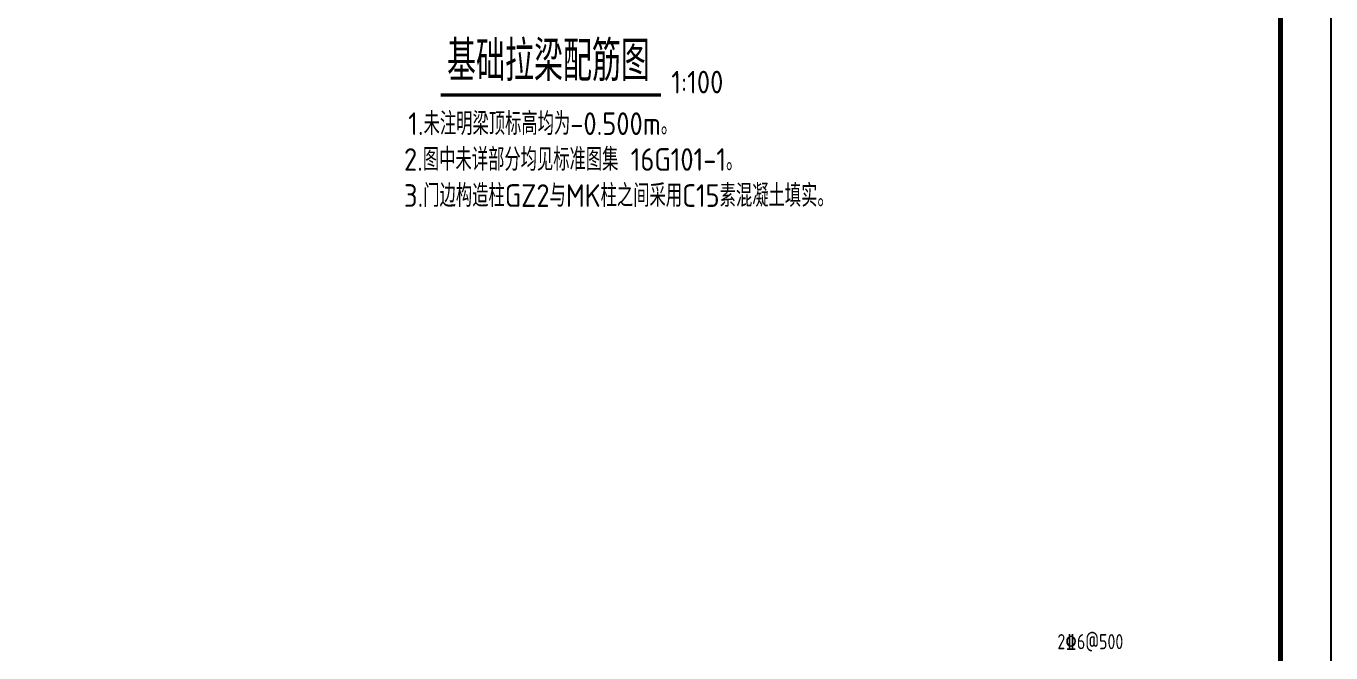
# Model space of a CAD drawing. Header units: millimetres. Extents: x 865974 to 875117, y 40174 to 44891.
# Drawn here: x 867502.6 to 867762, y 40339.6 to 40464.2 of the extents above; entities that cross this region are included whole.
import ezdxf

# ---------------------------------------------------------------- set-up
doc = ezdxf.new("R2010")
doc.units = ezdxf.units.MM
doc.header["$LTSCALE"] = 1000
doc.header["$MEASUREMENT"] = 0
doc.layers.add('2', color=3, linetype='Continuous')
doc.layers.add('NUM', color=7, linetype='Continuous')
doc.styles.add('GBHZ', font='gbenor.shx', dxfattribs={"width": 0.9, "bigfont": 'gbcbig.shx'})

msp = doc.modelspace()

# ---------------------------------------------------------------- linework, layer by layer
at = {"color": 0}
msp.add_line((867761.988, 40767.578), (867761.988, 40173.578), dxfattribs=at)
at = {"color": 0, "const_width": 1}
msp.add_lwpolyline([(867751.988, 40183.578), (866945.988, 40183.578), (866945.988, 40757.578), (867751.988, 40757.578)], close=True, dxfattribs=at)
at = {"const_width": 0.667}
msp.add_lwpolyline([(867585.036, 40450.445), (867628.802, 40450.445)], dxfattribs=at)

# ---------------------------------------------------------------- texts
at = {"ltscale": 2, "style": 'GBHZ'}
msp.add_text('1:100', height=4.5, rotation=0.20444, dxfattribs=at).set_placement((867630.878, 40450.75))
at = {"style": 'GBHZ'}
for s, p in [('1.未注明梁顶标高均为-0.500m。', (867578.579, 40442.509)), ('2.图中未详部分均见标准图集 16G101-1。', (867577.739, 40435.392)), ('3.门边构造柱GZ2与MK柱之间采用C15素混凝土填实。', (867577.739, 40428.225))]:
    msp.add_text(s, height=4.5, dxfattribs=at).set_placement(p)
at = {"layer": '2', "color": 7, "style": 'GBHZ', "width": 0.9}
msp.add_text('2%%1326@500', height=3, dxfattribs=at).set_placement((867707.612, 40340.323))
at = {"layer": 'NUM', "style": 'GBHZ'}
msp.add_text('基础拉梁配筋图', height=8, dxfattribs=at).set_placement((867586.291, 40453.218))

doc.saveas('drawing.dxf')
